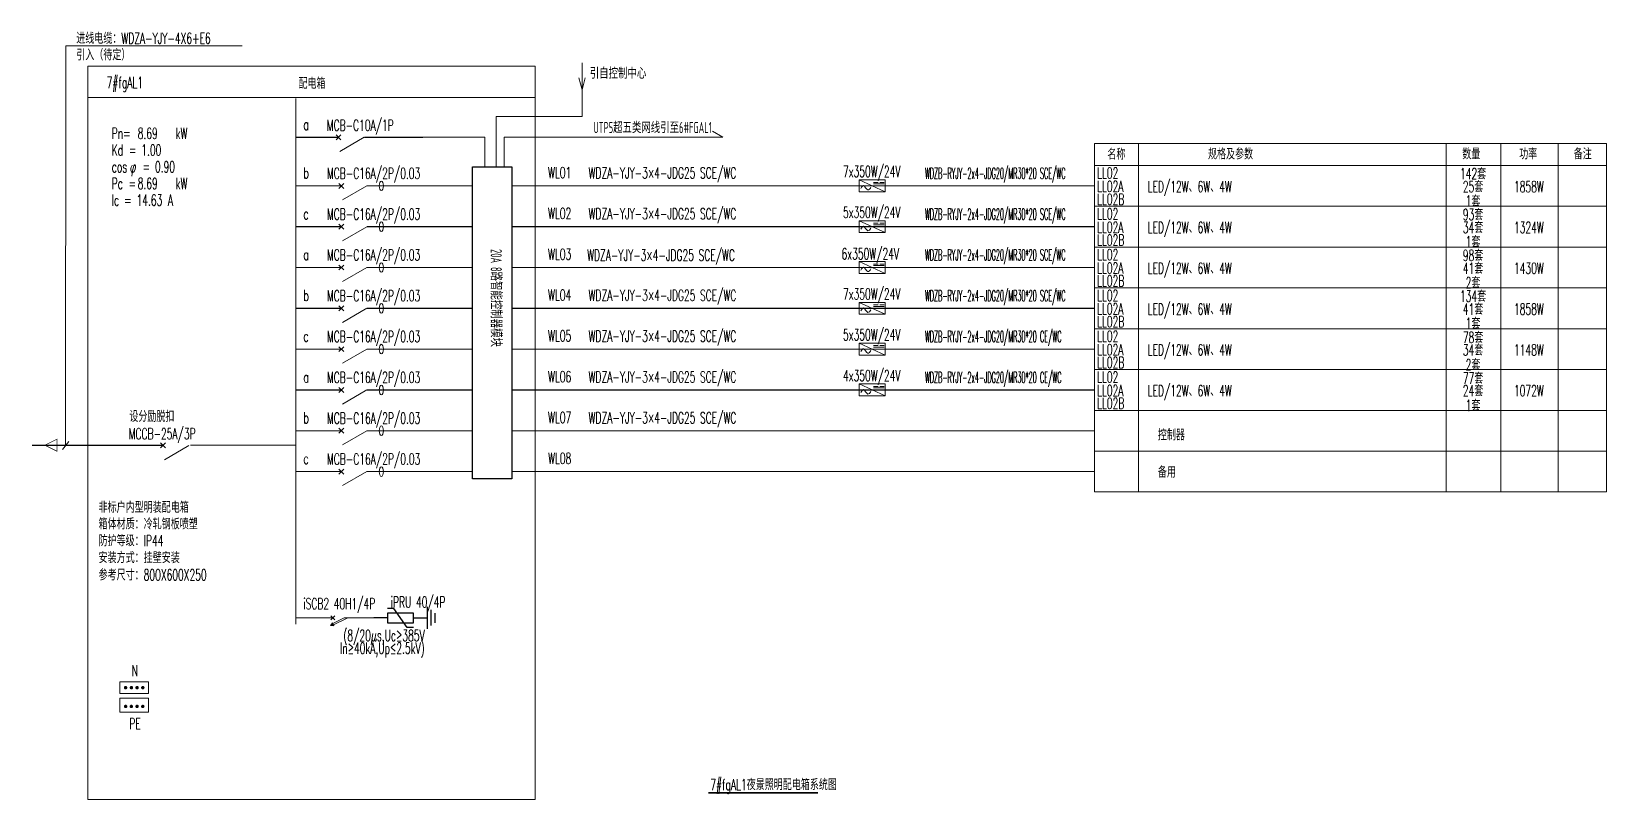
# Model space of a CAD drawing. Header units: millimetres. Extents: x -158656 to -149924, y -51573 to -51018.
# Drawn here: x -152020.2 to -151525.1, y -51258.9 to -51017.6 of the extents above; entities that cross this region are included whole.
import ezdxf
from ezdxf.enums import TextEntityAlignment as Align

# ---------------------------------------------------------------- set-up
doc = ezdxf.new("R2010")
doc.units = ezdxf.units.MM
doc.header["$MEASUREMENT"] = 0
doc.layers.get('0').update_dxf_attribs({"lineweight": 15})
doc.layers.add('0-配电系统图', color=7, linetype='Continuous', lineweight=18)
doc.layers.add('FG-说明', color=7, linetype='Continuous', lineweight=9)
for name, color, linetype in [('FG-灯具', 3, 'Continuous'), ('FG-照明文字说明', 7, 'Continuous'), ('电气', 3, 'Continuous')]:
    doc.layers.add(name, color=color, linetype=linetype)
doc.styles.add('_TEL_DIM', font='SIMPLEX', dxfattribs={"width": 0.8, "height": 3.5, "bigfont": 'HZTXT'})
doc.styles.add('XD2008', font='xd-hzs.shx', dxfattribs={"width": 0.7, "bigfont": 'xd-hztxt.shx'})

# ---------------------------------------------------------------- blocks, each defined once
blk = doc.blocks.new('0208D')
at = {"color": 3, "linetype": 'Continuous', "const_width": 0.3}
blk.add_lwpolyline([(0, -7.5), (0, 0)], dxfattribs=at)
blk.add_lwpolyline([(0, -7.5), (2.5, -2.5), (-2.5, -2.5)], close=True, dxfattribs=at)
blk = doc.blocks.new('过流保护SPD')
at = {"layer": '电气', "color": 3}
for p, q in [((435, 0), (0, 0)), ((625, 298), (424, 298)), ((435, 163), (1235, 163)), ((435, -163), (435, 163)), ((1046, -298), (625, 298)), ((1235, 163), (1235, -163)), ((1235, 0), (1671, 0)), ((1671, 347), (1671, -347)), ((1789, 251), (1789, -242)), ((1911, 152), (1911, -157)), ((1235, -163), (435, -163)), ((1246, -298), (1046, -298))]:
    blk.add_line(p, q, dxfattribs=at)

msp = doc.modelspace()

# ---------------------------------------------------------------- hatches: boundary and pattern name
at = {"layer": 'FG-说明'}
msp.add_hatch(color=256, dxfattribs=at).paths.add_polyline_path([(-151926.15, -51204.24), (-151925.15, -51204.3), (-151925.6, -51203.4)])

# ---------------------------------------------------------------- linework, layer by layer
at = {"color": 4}
msp.add_line((-151877.67, -51060.14), (-151877.67, -51050.85), dxfattribs=at)
for p, q in [((-151685.99, -51052.76), (-151685.99, -51162.28)), ((-151672.21, -51052.76), (-151672.21, -51162.28)), ((-151575.52, -51052.76), (-151575.52, -51162.28)), ((-151558.27, -51052.76), (-151558.27, -51162.28)), ((-151540.31, -51052.76), (-151540.31, -51162.28)), ((-151525.09, -51052.76), (-151525.09, -51162.28))]:
    msp.add_line(p, q)
for points in [[(-151866.6, -51044.32), (-151847.1, -51044.32), (-151847.1, -51027.47)], [(-151848.11, -51032.12), (-151847.1, -51035.9)], [(-151846.1, -51032.12), (-151847.1, -51035.9)], [(-151866.6, -51044.32), (-151874.1, -51044.32), (-151874.1, -51060.14)], [(-151866.6, -51050.85), (-151871.62, -51050.85), (-151871.62, -51060.14)], [(-151866.6, -51050.85), (-151802.82, -51050.85), (-151806.08, -51048.91)]]:
    msp.add_lwpolyline(points)
msp.add_lwpolyline([(-151897.08, -51050.85), (-151877.67, -51050.85)], dxfattribs=at)
at = {"layer": '0-配电系统图', "ltscale": 0.2}
for p, q in [((-152009.44, -51147.64), (-152009.43, -51022.06)), ((-152009.43, -51022.06), (-151953.93, -51022.06)), ((-152008.45, -51146.38), (-152010.43, -51148.9)), ((-151979.61, -51148.41), (-151978.06, -51146.86)), ((-151979.61, -51146.86), (-151978.06, -51148.41)), ((-151970.76, -51147.63), (-151978.37, -51152.16))]:
    msp.add_line(p, q, dxfattribs=at)
at = {"layer": '0-配电系统图', "ltscale": 100}
msp.add_line((-152002.46, -51038.3), (-151861.83, -51038.3), dxfattribs=at)
at = {"layer": '0-配电系统图'}
for p, q in [((-151924.44, -51050.08), (-151922.9, -51051.62)), ((-151924.44, -51051.62), (-151922.9, -51050.08)), ((-151915.6, -51050.85), (-151923.26, -51055.27)), ((-151923.59, -51065.34), (-151922.04, -51066.88)), ((-151923.59, -51066.88), (-151922.04, -51065.34)), ((-151923.59, -51065.34), (-151922.04, -51066.88)), ((-151923.59, -51066.88), (-151922.04, -51065.34)), ((-151914.74, -51066.1), (-151922.4, -51070.53)), ((-151923.59, -51078.16), (-151922.04, -51079.7)), ((-151923.59, -51079.7), (-151922.04, -51078.16)), ((-151923.59, -51078.16), (-151922.04, -51079.7)), ((-151923.59, -51079.7), (-151922.04, -51078.16)), ((-151914.74, -51078.93), (-151922.4, -51083.35)), ((-151923.59, -51090.98), (-151922.04, -51092.53)), ((-151923.59, -51092.53), (-151922.04, -51090.98)), ((-151923.59, -51090.98), (-151922.04, -51092.53)), ((-151923.59, -51092.53), (-151922.04, -51090.98)), ((-151914.74, -51091.75), (-151922.4, -51096.17)), ((-151923.59, -51103.81), (-151922.04, -51105.35)), ((-151923.59, -51105.35), (-151922.04, -51103.81)), ((-151923.59, -51103.81), (-151922.04, -51105.35)), ((-151923.59, -51105.35), (-151922.04, -51103.81)), ((-151914.74, -51104.57), (-151922.4, -51109)), ((-151923.59, -51116.63), (-151922.04, -51118.17)), ((-151923.59, -51118.17), (-151922.04, -51116.63)), ((-151923.59, -51116.63), (-151922.04, -51118.17)), ((-151923.59, -51118.17), (-151922.04, -51116.63)), ((-151914.74, -51117.4), (-151922.4, -51121.82)), ((-151923.59, -51129.45), (-151922.04, -51131)), ((-151923.59, -51131), (-151922.04, -51129.45)), ((-151923.59, -51129.45), (-151922.04, -51131)), ((-151923.59, -51131), (-151922.04, -51129.45)), ((-151914.74, -51130.22), (-151922.4, -51134.64)), ((-151923.59, -51142.27), (-151922.04, -51143.82)), ((-151923.59, -51143.82), (-151922.04, -51142.27)), ((-151923.58, -51142.27), (-151922.03, -51143.82)), ((-151923.58, -51143.82), (-151922.03, -51142.27)), ((-151923.58, -51142.27), (-151922.03, -51143.82)), ((-151923.58, -51143.82), (-151922.03, -51142.27)), ((-151914.74, -51143.04), (-151922.39, -51147.46)), ((-151923.58, -51155.1), (-151922.03, -51156.65)), ((-151923.58, -51156.65), (-151922.03, -51155.1)), ((-151923.58, -51155.1), (-151922.03, -51156.65)), ((-151923.58, -51156.65), (-151922.03, -51155.1)), ((-151923.58, -51155.1), (-151922.04, -51156.65)), ((-151923.58, -51156.65), (-151922.04, -51155.1)), ((-151914.73, -51155.87), (-151922.39, -51160.29)), ((-151983.39, -51221.96), (-151992.39, -51221.96)), ((-151992.39, -51221.96), (-151992.39, -51225.56)), ((-151983.39, -51225.56), (-151983.39, -51221.96)), ((-151992.39, -51225.56), (-151983.39, -51225.56)), ((-151983.39, -51227.11), (-151992.39, -51227.11)), ((-151992.39, -51227.11), (-151992.39, -51231.46)), ((-151992.39, -51231.46), (-151983.39, -51231.46)), ((-151983.39, -51231.46), (-151983.39, -51227.11))]:
    msp.add_line(p, q, dxfattribs=at)
at = {"layer": '0-配电系统图', "ltscale": 100}
msp.add_lwpolyline([(-152002.46, -51028.5), (-151861.83, -51028.5), (-151861.83, -51258.89), (-152002.46, -51258.89)], close=True, dxfattribs=at)
at = {"layer": '0-配电系统图', "const_width": 0.36}
for points in [[(-151937.09, -51038.6), (-151937.09, -51203.9)], [(-151937.09, -51050.85), (-151923.67, -51050.85)], [(-151915.6, -51050.85), (-151897.08, -51050.85)], [(-151937.09, -51066.11), (-151922.81, -51066.11)], [(-151937.09, -51078.93), (-151922.81, -51078.93)], [(-151937.09, -51091.75), (-151922.81, -51091.76)], [(-151937.09, -51104.58), (-151922.81, -51104.58)], [(-151937.09, -51117.4), (-151922.81, -51117.4)], [(-151937.09, -51130.22), (-151922.81, -51130.22)], [(-152020, -51147.64), (-151978.84, -51147.64)], [(-151970.27, -51147.6), (-151937.1, -51147.6)], [(-151937.09, -51143.04), (-151922.81, -51143.05)], [(-151937.09, -51143.05), (-151922.81, -51143.05)], [(-151937.09, -51155.87), (-151922.81, -51155.87)], [(-151937.08, -51155.87), (-151922.8, -51155.87)]]:
    msp.add_lwpolyline(points, dxfattribs=at)
at = {"layer": '0-配电系统图', "const_width": 0.54}
for points in [[(-151990.59, -51224.03, 1), (-151990.59, -51223.49, 1)], [(-151988.79, -51224.03, 1), (-151988.79, -51223.49, 1)], [(-151986.99, -51224.03, 1), (-151986.99, -51223.49, 1)], [(-151985.19, -51224.03, 1), (-151985.19, -51223.49, 1)], [(-151990.59, -51229.93, 1), (-151990.59, -51229.39, 1)], [(-151988.79, -51229.93, 1), (-151988.79, -51229.39, 1)], [(-151986.99, -51229.93, 1), (-151986.99, -51229.39, 1)], [(-151985.19, -51229.93, 1), (-151985.19, -51229.39, 1)]]:
    msp.add_lwpolyline(points, format="xyb", close=True, dxfattribs=at)
at = {"layer": '0-配电系统图', "color": 7, "const_width": 0.515}
msp.add_lwpolyline([(-151807.45, -51256.81), (-151772.92, -51256.81)], dxfattribs=at)
at = {"layer": '0-配电系统图', "extrusion": (0, 0, -1)}
for centre in [(-151910.22, -51066.1), (-151910.22, -51078.93), (-151910.22, -51091.75), (-151910.22, -51104.57), (-151910.22, -51117.4), (-151910.22, -51130.22), (-151910.22, -51143.04), (-151910.21, -51155.87)]:
    msp.add_ellipse(centre, major_axis=(0, 1.51), ratio=0.444792, dxfattribs=at)
at = {"layer": 'FG-灯具'}
msp.add_lwpolyline([(-151881.58, -51060.14), (-151869.2, -51060.14), (-151869.2, -51158.17), (-151881.58, -51158.17)], close=True, dxfattribs=at)
at = {"layer": 'FG-说明', "color": 0}
for p, q in [((-151685.99, -51052.76), (-151525.09, -51052.76)), ((-151685.99, -51059.7), (-151525.09, -51059.7)), ((-151751.83, -51067.98), (-151759.99, -51064.24)), ((-151754.02, -51065.01), (-151755.53, -51065.01)), ((-151752.16, -51065.49), (-151755.53, -51065.49)), ((-151752.16, -51065.01), (-151753.56, -51065.01)), ((-151685.99, -51072.52), (-151525.09, -51072.52)), ((-151751.83, -51080.8), (-151759.99, -51077.06)), ((-151754.02, -51077.83), (-151755.53, -51077.83)), ((-151752.16, -51078.32), (-151755.53, -51078.32)), ((-151752.16, -51077.83), (-151753.56, -51077.83)), ((-151685.99, -51085.34), (-151525.09, -51085.34)), ((-151751.83, -51093.62), (-151759.99, -51089.88)), ((-151754.02, -51090.66), (-151755.53, -51090.66)), ((-151752.16, -51091.14), (-151755.53, -51091.14)), ((-151752.16, -51090.66), (-151753.56, -51090.66)), ((-151685.99, -51098.17), (-151525.09, -51098.17)), ((-151751.83, -51106.45), (-151759.99, -51102.71)), ((-151754.02, -51103.48), (-151755.53, -51103.48)), ((-151752.16, -51103.96), (-151755.53, -51103.96)), ((-151752.16, -51103.48), (-151753.56, -51103.48)), ((-151685.99, -51110.99), (-151525.09, -51110.99)), ((-151751.83, -51119.27), (-151759.99, -51115.53)), ((-151754.02, -51116.3), (-151755.53, -51116.3)), ((-151752.16, -51116.78), (-151755.53, -51116.78)), ((-151752.16, -51116.3), (-151753.56, -51116.3)), ((-151685.99, -51123.81), (-151525.09, -51123.81)), ((-151751.83, -51132.09), (-151759.99, -51128.35)), ((-151754.02, -51129.12), (-151755.53, -51129.12)), ((-151752.16, -51129.61), (-151755.53, -51129.61)), ((-151752.16, -51129.12), (-151753.56, -51129.12)), ((-151685.99, -51136.63), (-151525.09, -51136.63)), ((-151685.99, -51149.46), (-151525.09, -51149.46)), ((-151685.99, -51162.28), (-151525.09, -51162.28))]:
    msp.add_line(p, q, dxfattribs=at)
at = {"layer": 'FG-说明'}
for p, q in [((-151937.09, -51201.83), (-151926.09, -51201.83)), ((-151926.69, -51201.83), (-151925.49, -51201.83)), ((-151924.85, -51201.19), (-151926.13, -51202.46)), ((-151924.85, -51202.46), (-151926.13, -51201.19)), ((-151925.27, -51204.07), (-151920.77, -51201.83)), ((-151920.77, -51201.83), (-151912.52, -51201.83)), ((-151925.6, -51203.4), (-151926.15, -51204.24)), ((-151926.15, -51204.24), (-151925.15, -51204.3)), ((-151925.6, -51203.4), (-151925.15, -51204.3))]:
    msp.add_line(p, q, dxfattribs=at)
at = {"layer": 'FG-说明', "color": 0, "const_width": 0.36}
for points in [[(-151914.74, -51066.1), (-151881.41, -51066.11)], [(-151869.13, -51066.11), (-151685.99, -51066.11)], [(-151914.74, -51078.93), (-151881.41, -51078.93)], [(-151869.13, -51078.93), (-151685.99, -51078.93)], [(-151914.74, -51091.75), (-151881.41, -51091.75)], [(-151869.13, -51091.75), (-151685.99, -51091.75)], [(-151914.74, -51104.57), (-151881.41, -51104.58)], [(-151869.13, -51104.58), (-151685.99, -51104.58)], [(-151914.74, -51117.4), (-151881.41, -51117.4)], [(-151869.13, -51117.4), (-151685.99, -51117.4)], [(-151914.74, -51130.22), (-151881.41, -51130.22)], [(-151869.13, -51130.22), (-151685.99, -51130.22)], [(-151869.13, -51143.05), (-151685.99, -51143.05)], [(-151869.13, -51155.87), (-151685.99, -51155.87)]]:
    msp.add_lwpolyline(points, dxfattribs=at)
at = {"layer": 'FG-说明', "color": 0}
for points in [[(-151751.83, -51067.98), (-151759.99, -51067.98), (-151759.99, -51064.24), (-151751.83, -51064.24)], [(-151751.83, -51080.8), (-151759.99, -51080.8), (-151759.99, -51077.06), (-151751.83, -51077.06)], [(-151751.83, -51093.62), (-151759.99, -51093.62), (-151759.99, -51089.88), (-151751.83, -51089.88)], [(-151751.83, -51106.45), (-151759.99, -51106.45), (-151759.99, -51102.71), (-151751.83, -51102.71)], [(-151751.83, -51119.27), (-151759.99, -51119.27), (-151759.99, -51115.53), (-151751.83, -51115.53)], [(-151751.83, -51132.09), (-151759.99, -51132.09), (-151759.99, -51128.35), (-151751.83, -51128.35)]]:
    msp.add_lwpolyline(points, close=True, dxfattribs=at)
at = {"layer": 'FG-说明', "const_width": 0.36}
for points in [[(-151914.74, -51143.04), (-151881.4, -51143.04)], [(-151914.73, -51155.87), (-151881.4, -51155.87)]]:
    msp.add_lwpolyline(points, dxfattribs=at)
at = {"layer": 'FG-说明'}
msp.add_lwpolyline([(-151920.77, -51201.83), (-151921.89, -51201.83), (-151925.49, -51203.63)], dxfattribs=at)
at = {"layer": 'FG-说明', "color": 0}
for points in [[(-151756.3, -51066.58), (-151757.28, -51067.4), (-151758.66, -51065.99), (-151759.48, -51066.9)], [(-151756.3, -51079.4), (-151757.28, -51080.22), (-151758.66, -51078.81), (-151759.48, -51079.72)], [(-151756.3, -51092.22), (-151757.28, -51093.05), (-151758.66, -51091.64), (-151759.48, -51092.55)], [(-151756.3, -51105.04), (-151757.28, -51105.87), (-151758.66, -51104.46), (-151759.48, -51105.37)], [(-151756.3, -51117.87), (-151757.28, -51118.69), (-151758.66, -51117.28), (-151759.48, -51118.19)], [(-151756.3, -51130.69), (-151757.28, -51131.52), (-151758.66, -51130.1), (-151759.48, -51131.01)]]:
    msp.add_spline(points, degree=3, dxfattribs=at)

# ---------------------------------------------------------------- block references
at = {"layer": 'FG-照明文字说明', "color": 0, "xscale": 0.7592253990924291, "yscale": 0.7592253990924291, "zscale": 0.7592253990924291, "rotation": 270}
msp.add_blockref('0208D', (-152010.27, -51147.59), dxfattribs=at)
at = {"layer": 'FG-说明', "xscale": 0.01, "yscale": 0.01, "zscale": 0.01}
msp.add_blockref('过流保护SPD', (-151912.52, -51201.83), dxfattribs=at)

# ---------------------------------------------------------------- texts
at = {"layer": 'FG-照明文字说明', "color": 0, "style": 'XD2008', "width": 0.65}
for s, p in [('引自控制中心', (-151844.68, -51032.47)), ('UTP5超五类网线引至6#FGAL1', (-151843.55, -51049.53))]:
    msp.add_text(s, height=3.5, dxfattribs=at).set_placement(p)
msp.add_text('20A 8路智能控制器模块', height=3.5, rotation=270, dxfattribs=at).set_placement((-151875.83, -51085.96))
at = {"layer": 'FG-说明', "style": '_TEL_DIM'}
for s, width, p in [('进线电缆：WDZA-YJY-4X6+E6', 0.6, (-152006.1, -51021.48, 27.42)), ('引入（待定）', 0.6, (-152006.1, -51026.67, 27.42)), ('7#fgAL1', 0.6, (-151996.53, -51035.38)), ('配电箱', 0.6, (-151936.26, -51035.62)), ('Pn=', 0.6, (-151994.96, -51051.36)), ('8.69', 0.6, (-151986.79, -51051.36)), ('kW', 0.6, (-151974.86, -51051.36)), ('a', 0.6, (-151934.7, -51048.56)), ('MCB-C10A/1P ', 0.6, (-151927.37, -51048.82)), ('Kd', 0.6, (-151994.96, -51056.61)), ('1.00', 0.6, (-151985.67, -51056.61)), ('=', 0.6, (-151989.57, -51056.61)), ('0.90', 0.6, (-151981.37, -51061.86)), ('名称', 0.6, (-151681.99, -51057.92)), ('规格及参数', 0.6, (-151650.35, -51057.82)), ('数量', 0.6, (-151570.43, -51057.82)), ('功率', 0.6, (-151552.54, -51057.82)), ('备注', 0.6, (-151535.39, -51057.82)), ('cos', 0.6, (-151994.96, -51061.86)), ('φ', 0.6, (-151989.2, -51061.86)), ('=', 0.6, (-151985.27, -51061.86)), ('b', 0.6, (-151934.7, -51063.79)), ('MCB-C16A/2P/0.03', 0.6, (-151927.32, -51063.91)), ('WL01', 0.6, (-151857.8, -51063.69)), ('WDZA-YJY-3×4-JDG25 SCE/WC', 0.6, (-151845.06, -51063.79)), ('7x350W/24V', 0.6, (-151765.09, -51063.35)), ('WDZB-RYJY-2x4-JDG20/MR30*20 SCE/WC', 0.4, (-151739.33, -51063.91)), ('Pc', 0.6, (-151994.96, -51067.11)), ('=', 0.6, (-151989.67, -51067.11)), ('8.69', 0.6, (-151986.79, -51067.1)), ('kW', 0.6, (-151974.86, -51067.1)), ('LED/12W、6W、4W', 0.6, (-151669.32, -51068.11, -88.1)), ('Ic', 0.6, (-151994.96, -51072.36)), ('=', 0.6, (-151991.06, -51072.36)), ('14.63', 0.6, (-151987.16, -51072.36)), ('A', 0.6, (-151977.32, -51072.36)), ('MCB-C16A/2P/0.03', 0.6, (-151927.32, -51076.73)), ('WL02', 0.6, (-151857.8, -51076.51)), ('WDZA-YJY-3×4-JDG25 SCE/WC', 0.6, (-151845.06, -51076.61)), ('5x350W/24V', 0.6, (-151765.09, -51076.17)), ('WDZB-RYJY-2x4-JDG20/MR30*20 SCE/WC', 0.4, (-151739.33, -51076.74)), ('c', 0.6, (-151934.7, -51076.62)), ('LED/12W、6W、4W', 0.6, (-151669.32, -51080.93, -88.1)), ('a', 0.6, (-151934.7, -51089.44)), ('MCB-C16A/2P/0.03', 0.6, (-151927.32, -51089.56)), ('WL03', 0.6, (-151857.8, -51089.34)), ('WDZA-YJY-3×4-JDG25 SCE/WC', 0.6, (-151845.51, -51089.64)), ('6x350W/24V', 0.6, (-151765.54, -51089.2)), ('WDZB-RYJY-2x4-JDG20/MR30*20 SCE/WC', 0.4, (-151739.33, -51089.56)), ('LED/12W、6W、4W', 0.6, (-151669.32, -51093.75, -88.1)), ('MCB-C16A/2P/0.03', 0.6, (-151927.32, -51102.38)), ('WDZA-YJY-3×4-JDG25 SCE/WC', 0.6, (-151845.06, -51102.25)), ('7x350W/24V', 0.6, (-151765.09, -51101.82)), ('WDZB-RYJY-2x4-JDG20/MR30*20 SCE/WC', 0.4, (-151739.33, -51102.38)), ('b', 0.6, (-151934.7, -51102.26)), ('WL04', 0.6, (-151857.8, -51102.16)), ('LED/12W、6W、4W', 0.6, (-151669.32, -51106.58, -88.1)), ('c', 0.6, (-151934.7, -51115.09)), ('MCB-C16A/2P/0.03', 0.6, (-151927.32, -51115.2)), ('WL05', 0.6, (-151857.8, -51114.98)), ('WDZA-YJY-3×4-JDG25 SCE/WC', 0.6, (-151845.06, -51115.08)), ('5x350W/24V', 0.6, (-151765.09, -51114.64)), ('WDZB-RYJY-2x4-JDG20/MR30*20 CE/WC', 0.4, (-151739.33, -51115.2)), ('LED/12W、6W、4W', 0.6, (-151669.32, -51119.4, -88.1)), ('a', 0.6, (-151934.7, -51127.91)), ('MCB-C16A/2P/0.03', 0.6, (-151927.32, -51128.03)), ('WL06', 0.6, (-151857.8, -51127.81)), ('WDZA-YJY-3×4-JDG25 SCE/WC', 0.6, (-151845.06, -51127.9)), ('4x350W/24V', 0.6, (-151765.09, -51127.46)), ('WDZB-RYJY-2x4-JDG20/MR30*20 CE/WC', 0.4, (-151739.33, -51128.03)), ('LED/12W、6W、4W', 0.6, (-151669.32, -51132.22, -88.1)), ('设分励脱扣', 0.6, (-151989.42, -51140.27, 11.52)), ('b', 0.6, (-151934.7, -51140.73)), ('MCB-C16A/2P/0.03', 0.6, (-151927.31, -51140.85)), ('WL07', 0.6, (-151857.8, -51140.63)), ('WDZA-YJY-3×4-JDG25 SCE/WC', 0.6, (-151845.05, -51140.72)), ('MCCB-25A/3P', 0.6, (-151989.65, -51145.72)), ('控制器', 0.6, (-151666.12, -51146.07)), ('c', 0.6, (-151934.69, -51153.55)), ('MCB-C16A/2P/0.03', 0.6, (-151927.31, -51153.68)), ('WL08', 0.6, (-151857.79, -51153.46)), ('备用', 0.6, (-151666.12, -51157.77)), ('非标户内型明装配电箱', 0.6, (-151999.09, -51168.83)), ('箱体材质：冷轧钢板喷塑', 0.6, (-151999.09, -51174.06)), ('防护等级：IP44 ', 0.6, (-151999.09, -51179.32)), ('安装方式：挂壁安装', 0.6, (-151999.09, -51184.64)), ('参考尺寸：800X600X250', 0.6, (-151999.09, -51190.08)), ('N', 0.6, (-151988.72, -51220.16)), ('PE', 0.6, (-151989.41, -51236.83)), ('7#fgAL1夜景照明配电箱系统图', 0.6, (-151806.79, -51255.96))]:
    msp.add_text(s, height=3.5, dxfattribs=dict(at, width=width)).set_placement(p)
at = {"layer": 'FG-说明', "style": '_TEL_DIM', "width": 0.6}
for s, p in [('LL02', (-151685.21, -51062.06)), ('LL02A', (-151685.21, -51066.28)), ('LL02B', (-151685.21, -51070.31)), ('LL02', (-151685.21, -51074.88)), ('LL02A', (-151685.21, -51079.11)), ('LL02B', (-151685.21, -51083.13)), ('LL02', (-151685.21, -51087.71)), ('LL02A', (-151685.21, -51091.93)), ('LL02B', (-151685.21, -51095.95)), ('LL02', (-151685.21, -51100.53)), ('LL02A', (-151685.21, -51104.75)), ('LL02B', (-151685.21, -51108.78)), ('LL02', (-151685.21, -51113.35)), ('LL02A', (-151685.21, -51117.57)), ('LL02B', (-151685.21, -51121.6)), ('LL02', (-151685.21, -51126.18)), ('LL02A', (-151685.21, -51130.4)), ('LL02B', (-151685.21, -51134.42))]:
    msp.add_text(s, height=3.5, dxfattribs=at).set_placement(p, align=Align.MIDDLE_LEFT)
for s, p in [('142套', (-151567.03, -51064.05)), ('25套', (-151567.03, -51068.11)), ('1858W', (-151549.49, -51068.11)), ('93套', (-151567.03, -51076.87)), ('1套', (-151567.03, -51072.6)), ('34套', (-151567.03, -51080.93)), ('1324W', (-151549.49, -51080.93)), ('1套', (-151567.03, -51085.42)), ('98套', (-151567.03, -51089.69)), ('41套', (-151567.03, -51093.75)), ('1430W', (-151549.49, -51093.75)), ('2套', (-151567.03, -51098.24)), ('134套', (-151567.03, -51102.52)), ('41套', (-151567.03, -51106.58)), ('1858W', (-151549.49, -51106.58)), ('1套', (-151567.03, -51111.07)), ('78套', (-151567.03, -51115.47)), ('34套', (-151567.03, -51119.4)), ('1148W', (-151549.49, -51119.4)), ('2套', (-151567.03, -51124.02)), ('77套', (-151567.03, -51128.29)), ('24套', (-151567.03, -51132.22)), ('1072W', (-151549.49, -51132.22)), ('1套', (-151567.03, -51136.84)), ('iSCB2 40H1/4P', (-151923.42, -51199.12)), ('iPRU 40/4P', (-151898.65, -51198.62))]:
    msp.add_text(s, height=3.5, dxfattribs=at).set_placement(p, align=Align.CENTER)
for s, p in [('(8/20μs,Uc≥385V', (-151896.58, -51209.12)), ('In≥40kA,Up≤2.5kV)', (-151896.58, -51213.12))]:
    msp.add_text(s, height=3.5, dxfattribs=at).set_placement(p, align=Align.RIGHT)

doc.saveas('drawing.dxf')
